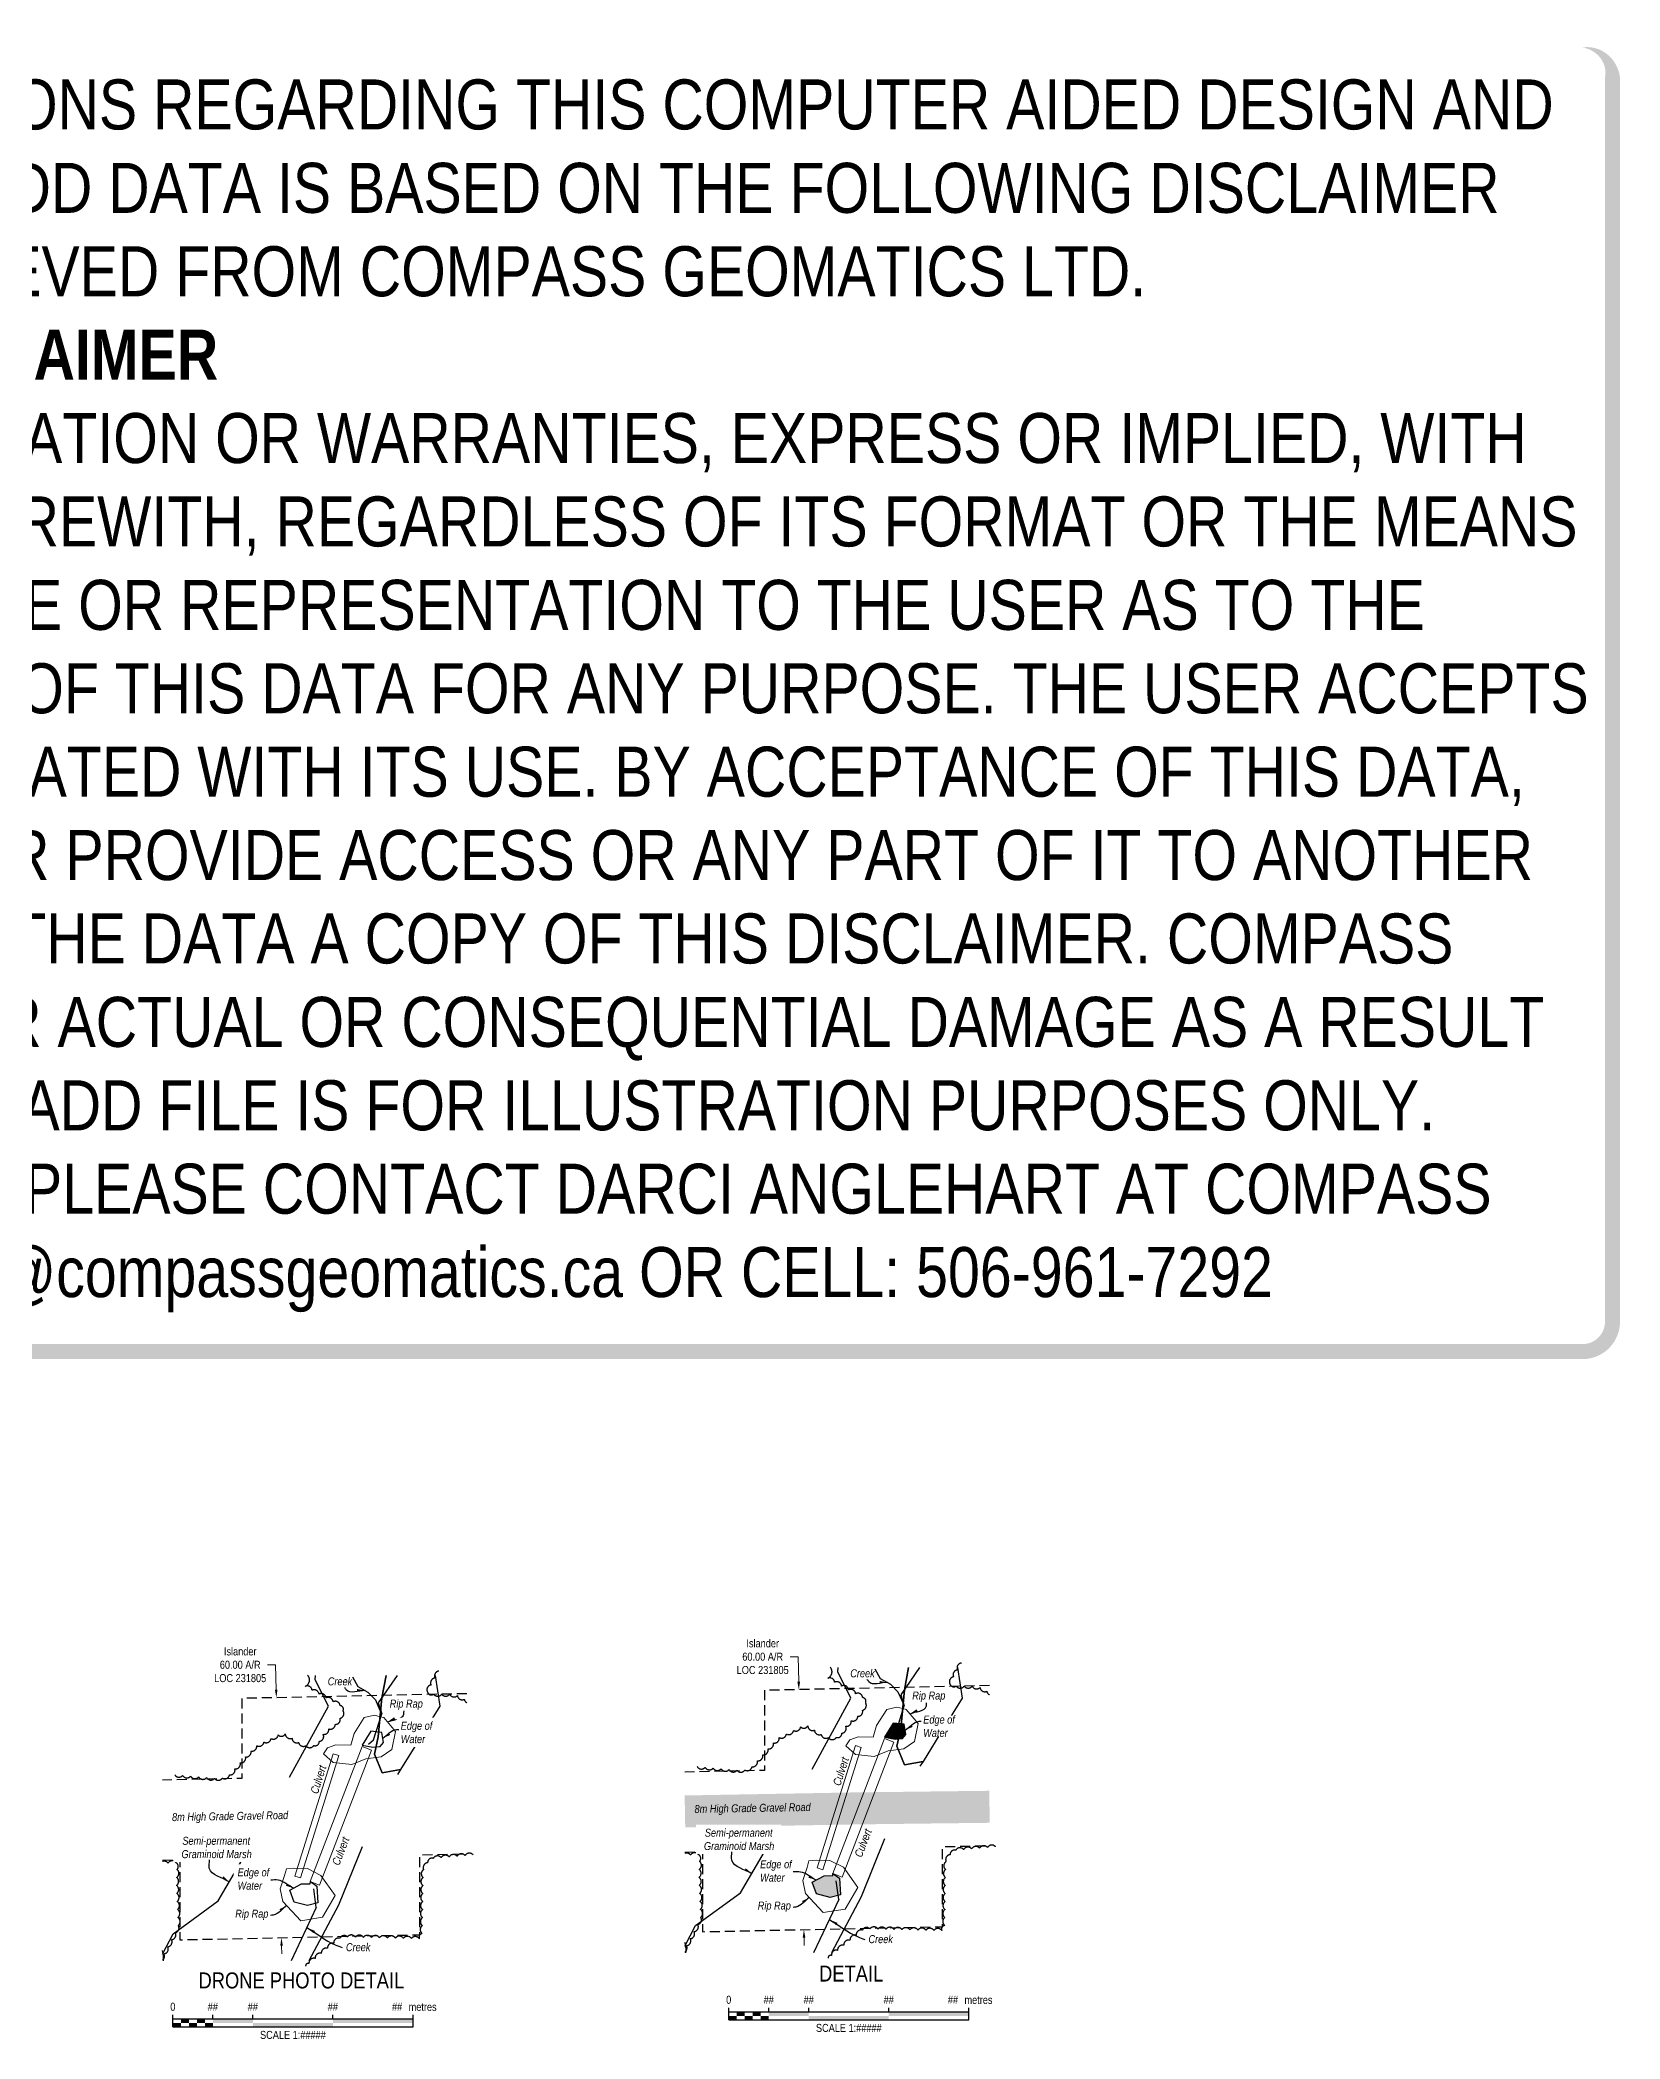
# Model space of a CAD drawing. Extents: x 564727 to 568675, y 6216178 to 6219010.
# Drawn here: x 566701 to 568675, y 6216512 to 6219010 of the extents above; entities that cross this region are included whole.
import ezdxf
from ezdxf.enums import TextEntityAlignment as Align

# ---------------------------------------------------------------- set-up
doc = ezdxf.new("R2010")
doc.units = 0
doc.header["$LTSCALE"] = 5
doc.header["$PDSIZE"] = 0.5
doc.linetypes.add('0', pattern=[1, 1, 0])
doc.linetypes.add('foc-ACCESSROAD', pattern=[3.75, 2.5, -1.25])
doc.layers.get('Defpoints').update_dxf_attribs({"color": 9})
for name, color, linetype, lineweight in [('AS-GENERAL', 48, 'Continuous', 18), ('C-AR-T', 13, 'Continuous', 9), ('T-TEXT', 48, 'Continuous', 18)]:
    doc.layers.add(name, color=color, linetype=linetype, lineweight=lineweight)
for name, color, linetype in [('AS-ROADS', 254, 'Continuous'), ('C-AR', 13, 'foc-ACCESSROAD'), ('DETAIL-T', 7, 'Continuous'), ('T-BUSH', 110, '0'), ('T-CREEK', 160, 'Continuous'), ('T-WATER', 160, 'Continuous'), ('T-WATER-H', 133, 'Continuous'), ('T-WATER-T', 170, 'Continuous'), ('WETLAND', 143, 'Continuous'), ('WETLAND-T', 146, 'Continuous')]:
    doc.layers.add(name, color=color, linetype=linetype)
doc.layers.add('DISCLAIMER', color=7, linetype='Continuous', plot=False)
doc.styles.add('80', font='ARIALN.TTF', dxfattribs={"height": 10})
doc.styles.add('80CG', font='ARIALN.TTF', dxfattribs={"height": 10})
doc.styles.add('80L', font='ARIALN.TTF', dxfattribs={"height": 10})
doc.styles.add('foc-LtypeFont', font='ARIALN.TTF', dxfattribs={"height": 7.35})
doc.linetypes.add('foc-TOPO-flowdirection-NOLINE', pattern='A,0,[">",foc-LtypeFont,S=0.3,R=0,X=0,Y=-0.945],-20,[">",foc-LtypeFont,S=0.3,R=0,X=0,Y=-0.945],0', length=20)
doc.dimstyles.new('Compass 5 000', dxfattribs={"dimscale": 5, "dimtxt": 9, "dimasz": 2, "dimexe": 0.2, "dimexo": 0.0625, "dimgap": 0.5, "dimtad": 0, "dimtih": 1, "dimtoh": 1, "dimzin": 0, "dimdsep": 46, "dimtxsty": '80CG', "dimcen": 0.1, "dimse1": 1, "dimse2": 1, "dimclrd": 256, "dimclrt": 256, "dimaunit": 1, "dimadec": 4, "dimazin": 0, "dimtfac": 0.06, "dimtofl": 0, "dimtmove": 0, "dimatfit": 1, "dimfxl": 0.2, "dimtolj": 1, "dimtzin": 0, "dimlwd": -1, "dimarcsym": 0})

# ---------------------------------------------------------------- blocks, each defined once
blk = doc.blocks.new('*D455')
at = {"layer": 'C-AR-T', "color": 255, "transparency": 16777216}
for p, q in [((566995.7, 6216979.8), (566985.7, 6216979.8)), ((566996.4, 6216948.7), (566995.7, 6216979.8)), ((567003.1, 6216628.9), (567003.3, 6216618.9))]:
    blk.add_line(p, q, dxfattribs=at)
for points in [[(566998, 6216948.8), (566994.7, 6216948.7), (566996.6, 6216938.7)], [(567004.7, 6216629), (567001.4, 6216628.9), (567002.9, 6216638.9)]]:
    blk.add_solid(points, dxfattribs=at)
at = {"layer": 'Defpoints', "color": 0, "transparency": 16777216}
for p in [(566994.4, 6216938.7), (566996.6, 6216938.7), (567000.7, 6216638.9)]:
    blk.add_point(p, dxfattribs=at)
at = {"layer": 'C-AR-T', "color": 255, "transparency": 16777216, "insert": (566951.4, 6216979.8), "char_height": 10, "attachment_point": 5, "style": '80CG'}
blk.add_mtext('\\A1;Islander\\P60.00 A/R\\PLOC 231805', dxfattribs=at)
blk = doc.blocks.new('*U315')
at = {"color": 0}
for p, q in [((-150, 0), (-150, 15)), ((-150, 10), (150.2, 10)), ((-150, 0), (150.2, 0)), ((-100, 10), (-100, 15)), ((-50, 10), (-50, 15)), ((50, 10), (50, 15)), ((150.2, 0), (150.2, 15))]:
    blk.add_line(p, q, dxfattribs=at)
for points in [[(-150, 5), (-140, 5), (-150, 0), (-140, 0)], [(-140, 10), (-130, 10), (-140, 5), (-130, 5)], [(-130, 5), (-120, 5), (-130, 0), (-120, 0)], [(-120, 10), (-110, 10), (-120, 5), (-110, 5)], [(-110, 5), (-100, 5), (-110, 0), (-100, 0)], [(-100, 10), (-50, 10), (-100, 5), (-50, 5)], [(-50, 5), (50, 5), (-50, 0), (50, 0)], [(50, 10), (150.2, 10), (50, 5), (150.2, 5)]]:
    blk.add_solid(points, dxfattribs=at)
at = {"color": 0, "style": '80'}
blk.add_text('metres', height=10, dxfattribs=at).set_placement((162.2, 20), align=Align.CENTER)
at = {"color": 0, "char_height": 10, "style": '80'}
for s, insert, attachment_point in [('0', (-150, 30.2), 2), ('##', (-100, 30.2), 2), ('##', (-50, 30.2), 2), ('##', (50, 30.2), 2), ('##', (136.7, 30.2), 3), ('SCALE 1:#####', (0.1, -5), 2)]:
    blk.add_mtext(s, dxfattribs=dict(at, insert=insert, attachment_point=attachment_point))
blk = doc.blocks.new('*D456')
at = {"layer": 'C-AR-T', "transparency": 16777216}
for p, q in [((567648.5, 6216989.9), (567638.5, 6216989.9)), ((567649.2, 6216958.8), (567648.5, 6216989.9)), ((567655.9, 6216639), (567656.1, 6216629))]:
    blk.add_line(p, q, dxfattribs=at)
for points in [[(567650.9, 6216958.8), (567647.5, 6216958.8), (567649.4, 6216948.8)], [(567657.5, 6216639.1), (567654.2, 6216639), (567655.7, 6216649)]]:
    blk.add_solid(points, dxfattribs=at)
at = {"layer": 'Defpoints', "color": 0, "transparency": 16777216}
for p in [(567647.2, 6216948.8), (567649.4, 6216948.8), (567653.5, 6216649)]:
    blk.add_point(p, dxfattribs=at)
at = {"layer": 'C-AR-T', "transparency": 16777216, "insert": (567604.2, 6216989.9), "char_height": 10, "attachment_point": 5, "style": '80CG'}
blk.add_mtext('\\A1;Islander\\P60.00 A/R\\PLOC 231805', dxfattribs=at)
blk = doc.blocks.new('Disclaimer_Legal')
at = {"layer": 'DISCLAIMER', "color": 254, "flags": 128}
blk.add_lwpolyline([(-3612.9, -1104.6, 37.5, 37.5, 0), (4096.1, -1104.6, 37.5, 37.5, 0.414214), (4171.1, -1029.6, 37.5, 37.5, 0), (4171.1, 2078.7, 37.5, 0, 0.414214), (4096.1, 2153.7, 0, 0, 0), (-3612.9, 2153.7, 0, 0, 0.414214), (-3687.9, 2078.7, 0, 0, 0), (-3687.9, -1029.6, 0, 37.5, 0.414214)], format="xyseb", close=True, dxfattribs=at)
at = {"layer": 'DISCLAIMER', "color": 254, "insert": (241.6, 533.9), "char_height": 125, "width": 7717.568, "attachment_point": 5, "style": '80'}
blk.add_mtext('NOTICE TO THE CORPORATION, PERSON &/OR PERSONS REGARDING THIS COMPUTER AIDED DESIGN AND DRAFTING (CADD) FILES. ACCEPTANCE OF THE CADD DATA IS BASED ON THE FOLLOWING DISCLAIMER WHICH COVERS ALL CADD DATA RECIEVED FROM COMPASS GEOMATICS LTD.\\P{\\fArial Narrow|b1|i0|c0|p34;DISCLAIMER}\\PCOMPASS GEOMATICS LTD. MAKES NO REPRESENTATION OR WARRANTIES, EXPRESS OR IMPLIED, WITH RESPECT TO THE REUSE OF THE DATA PROVIDED HEREWITH, REGARDLESS OF ITS FORMAT OR THE MEANS OF ITS TRANSMISSION. THERE IS NO GUARANTEE OR REPRESENTATION TO THE USER AS TO THE ACCURACY, CURRENCY, SUITABILITY OR RELIABILITY OF THIS DATA FOR ANY PURPOSE. THE USER ACCEPTS THE DATA "AS IS", AND ASSUMES ALL RISKS ASSOCIATED WITH ITS USE. BY ACCEPTANCE OF THIS DATA, THE USER AGREES NOT TO TRANSMIT THIS DATA OR PROVIDE ACCESS OR ANY PART OF IT TO ANOTHER PARTY UNLESS THE USER SHALL INCLUDE WITH THE DATA A COPY OF THIS DISCLAIMER. COMPASS GEOMATICS LTD. ASSUMES NO RESPONSIBILITY FOR ACTUAL OR CONSEQUENTIAL DAMAGE AS A RESULT OF ANY USER\'S RELIANCE ON THIS DATA. THIS CADD FILE IS FOR ILLUSTRATION PURPOSES ONLY.\\PIF YOU REQUIRE MORE ACCURATE INFORMATION, PLEASE CONTACT DARCI ANGLEHART AT COMPASS GEOMATICS LTD. VIA EMAIL: darci.anglehart@compassgeomatics.ca OR CELL: 506-961-7292', dxfattribs=at)

msp = doc.modelspace()

# ---------------------------------------------------------------- hatches: boundary and pattern name
at = {"layer": 'T-WATER-H'}
h = msp.add_hatch(color=256, dxfattribs=at)
h.dxf.hatch_style = 1
h.paths.add_polyline_path([(567769.813, 6216887.017), (567779.008, 6216887.632), (567783.153, 6216892.842), (567781.053, 6216905.497), (567767.378, 6216906.892), (567756.533, 6216889.472)])
h = msp.add_hatch(color=256, dxfattribs=at)
h.dxf.hatch_style = 1
h.paths.add_polyline_path([(567700.133, 6216713.277), (567701.318, 6216692.362), (567688.313, 6216689.297), (567671.548, 6216693.502), (567666.063, 6216708.292), (567680.818, 6216716.182), (567691.783, 6216716.422), (567691.923, 6216719.172)])

# ---------------------------------------------------------------- linework, layer by layer
at = {"layer": 'AS-GENERAL', "flags": 128}
for points in [[(567127.723, 6216864.683), (567141.013, 6216874.018), (567145.443, 6216896.448), (567130.778, 6216913.873), (567126.338, 6216914.933), (567119.168, 6216916.983), (567106.318, 6216914.023), (567093.638, 6216893.913), (567089.603, 6216879.423), (567070.778, 6216879.868), (567060.448, 6216875.963), (567055.383, 6216868.528), (567067.408, 6216857.748), (567090.858, 6216855.193), (567108.358, 6216862.443), (567127.723, 6216864.683)], [(567780.533, 6216874.772), (567793.823, 6216884.107), (567798.253, 6216906.537), (567783.588, 6216923.962), (567779.148, 6216925.022), (567771.978, 6216927.072), (567759.128, 6216924.112), (567746.448, 6216904.002), (567742.413, 6216889.512), (567723.588, 6216889.957), (567713.258, 6216886.052), (567708.193, 6216878.617), (567720.218, 6216867.837), (567743.668, 6216865.282), (567761.168, 6216872.532), (567780.533, 6216874.772)], [(567691.824, 6216718.993), (567756.479, 6216887.678)], [(567756.479, 6216887.678), (567768.146, 6216883.206)], [(567019.471, 6216715.918), (567067.346, 6216868.728)], [(567026.625, 6216713.677), (567074.5, 6216866.487)], [(567039.015, 6216708.904), (567103.67, 6216877.589)], [(567050.681, 6216704.432), (567115.336, 6216873.117)], [(567067.346, 6216868.728), (567074.5, 6216866.487)], [(567103.67, 6216877.589), (567115.336, 6216873.117)], [(567672.281, 6216726.007), (567720.156, 6216878.817)], [(567679.434, 6216723.766), (567727.309, 6216876.576)], [(567703.491, 6216714.521), (567768.146, 6216883.206)], [(567720.156, 6216878.817), (567727.309, 6216876.576)], [(567019.471, 6216715.918), (567026.625, 6216713.677)], [(567672.281, 6216726.007), (567679.434, 6216723.766)], [(567691.824, 6216718.993), (567703.491, 6216714.521)], [(567039.015, 6216708.904), (567050.681, 6216704.432)]]:
    msp.add_lwpolyline(points, dxfattribs=at)
for points in [[(567004.823, 6216684.188), (567027.013, 6216660.083), (567054.268, 6216664.443), (567070.248, 6216691.518), (567052.318, 6216716.788), (567035.363, 6216725.363), (567018.178, 6216725.823), (567009.093, 6216724.823), (567006.888, 6216716.623), (567001.368, 6216700.063)], [(567657.633, 6216694.277), (567679.823, 6216670.172), (567707.078, 6216674.532), (567723.058, 6216701.607), (567705.128, 6216726.877), (567688.173, 6216735.452), (567670.988, 6216735.912), (567661.903, 6216734.912), (567659.698, 6216726.712), (567654.178, 6216710.152)]]:
    msp.add_lwpolyline(points, close=True, dxfattribs=at)
at = {"layer": 'AS-ROADS', "const_width": 39.982, "flags": 128}
msp.add_lwpolyline([(567507.074, 6216796.56), (567717.498, 6216800.367), (567887.572, 6216802.423)], dxfattribs=at)
at = {"layer": 'C-AR', "color": 255, "flags": 128}
for points in [[(567234.762, 6216943.705), (566953.561, 6216937.825), (566953.561, 6216837.849), (566854.265, 6216835.773)], [(566854.265, 6216735.797), (566876.148, 6216736.254), (566876.148, 6216636.278), (567176.011, 6216642.547), (567176.011, 6216742.524), (567234.762, 6216743.752)]]:
    msp.add_lwpolyline(points, dxfattribs=at)
at = {"layer": 'C-AR', "flags": 128}
for points in [[(567887.572, 6216953.793), (567606.371, 6216947.914), (567606.371, 6216847.938), (567507.074, 6216845.862)], [(567507.074, 6216745.886), (567528.958, 6216746.343), (567528.958, 6216646.367), (567828.821, 6216652.636), (567828.821, 6216752.613), (567887.572, 6216753.841)]]:
    msp.add_lwpolyline(points, dxfattribs=at)
at = {"layer": 'T-BUSH', "flags": 128}
for points in [[(566869.554, 6216842.505, 0.52056705), (566879.508, 6216841.588, 0.52056705), (566889.461, 6216840.672, 0.52056705), (566899.415, 6216839.756, 0.52056705), (566909.368, 6216838.84, 0.52056705), (566919.321, 6216837.924, 0.52056705), (566929.104, 6216838.279, 0.52056705), (566938.1, 6216842.32, 0.52056705), (566944.771, 6216849.763, 0.52056705), (566951.443, 6216857.206, 0.52056705), (566958.115, 6216864.649, 0.52056705), (566964.786, 6216872.092, 0.52056705), (566972.075, 6216878.726, 0.52056705), (566981.016, 6216883.194, 0.52056705), (566989.958, 6216887.662, 0.52056705), (566998.899, 6216892.13, 0.52056705), (567007.673, 6216893.459, 0.52056705), (567016.091, 6216888.069, 0.52056705), (567024.508, 6216882.679, 0.52056705), (567033.328, 6216878.722, 0.52056705), (567043.321, 6216878.948, 0.52056705), (567050.272, 6216884.184, 0.52056705), (567055.081, 6216892.946, 0.52056705), (567061.966, 6216899.817, 0.52056705), (567070.245, 6216905.418, 0.52056705), (567076.135, 6216912.964, 0.52056705), (567079.943, 6216922.206, 0.52056705), (567076.302, 6216928.812, 0.52056705), (567067.53, 6216933.604, 0.52056705), (567058.757, 6216938.395, 0.52056705), (567049.985, 6216943.187, 0.52056705), (567041.213, 6216947.979, 0.52056705), (567032.676, 6216952.878, 0.52056705), (567035.645, 6216966.866, 0.52056705)], [(567199.731, 6216971.969, 0.52056705), (567194.769, 6216963.292, 0.52056705), (567189.808, 6216954.614, 0.52056705), (567185.302, 6216945.868, 0.52056705), (567193.125, 6216943.161, 0.52056705), (567203.121, 6216943.161, 0.52056705), (567213.116, 6216943.161, 0.52056705), (567222.857, 6216941.339, 0.52056705), (567231.347, 6216936.687, 0.24977278), (567234.762, 6216932.263, 0.24977278)], [(567522.364, 6216852.594, 0.52056705), (567532.317, 6216851.677, 0.52056705), (567542.271, 6216850.761, 0.52056705), (567552.224, 6216849.845, 0.52056705), (567562.178, 6216848.929, 0.52056705), (567572.131, 6216848.013, 0.52056705), (567581.914, 6216848.368, 0.52056705), (567590.909, 6216852.409, 0.52056705), (567597.581, 6216859.852, 0.52056705), (567604.253, 6216867.295, 0.52056705), (567610.924, 6216874.738, 0.52056705), (567617.596, 6216882.181, 0.52056705), (567624.885, 6216888.815, 0.52056705), (567633.826, 6216893.283, 0.52056705), (567642.767, 6216897.751, 0.52056705), (567651.708, 6216902.219, 0.52056705), (567660.483, 6216903.548, 0.52056705), (567668.9, 6216898.158, 0.52056705), (567677.318, 6216892.768, 0.52056705), (567686.137, 6216888.81, 0.52056705), (567696.13, 6216889.037, 0.52056705), (567703.081, 6216894.272, 0.52056705), (567707.891, 6216903.035, 0.52056705), (567714.776, 6216909.906, 0.52056705), (567723.055, 6216915.507, 0.52056705), (567728.944, 6216923.053, 0.52056705), (567732.753, 6216932.295, 0.52056705), (567729.111, 6216938.901, 0.52056705), (567720.339, 6216943.693, 0.52056705), (567711.567, 6216948.484, 0.52056705), (567702.795, 6216953.276, 0.52056705), (567694.023, 6216958.068, 0.52056705), (567685.486, 6216962.967, 0.52056705), (567688.455, 6216976.955, 0.52056705)], [(567852.54, 6216982.058, 0.52056705), (567847.579, 6216973.381, 0.52056705), (567842.618, 6216964.703, 0.52056705), (567838.111, 6216955.957, 0.52056705), (567845.935, 6216953.249, 0.52056705), (567855.931, 6216953.249, 0.52056705), (567865.926, 6216953.249, 0.52056705), (567875.667, 6216951.427, 0.52056705), (567884.156, 6216946.776, 0.24977278), (567887.572, 6216942.352, 0.24977278)], [(567242.322, 6216742.359, 0.52056705), (567232.364, 6216741.494, 0.52056705), (567222.406, 6216740.628, 0.52056705), (567212.448, 6216739.763, 0.52056705), (567202.49, 6216738.898, 0.52056705), (567192.532, 6216738.032, 0.52056705), (567185.538, 6216732.533, 0.52056705), (567180.576, 6216723.856, 0.52056705), (567179.88, 6216714.012, 0.52056705), (567179.735, 6216704.017, 0.52056705), (567179.59, 6216694.023, 0.52056705), (567179.445, 6216684.029, 0.52056705), (567179.3, 6216674.034, 0.52056705), (567179.155, 6216664.04, 0.52056705), (567179.011, 6216654.045, 0.52056705), (567178.866, 6216644.051, 0.52056705), (567175.28, 6216637.633, 0.52056705), (567165.288, 6216637.877, 0.52056705), (567155.295, 6216638.12, 0.52056705), (567145.303, 6216638.364, 0.52056705), (567135.31, 6216638.607, 0.52056705), (567125.318, 6216638.851, 0.52056705), (567115.325, 6216639.095, 0.52056705), (567105.333, 6216639.338, 0.52056705), (567095.34, 6216639.582, 0.52056705), (567085.348, 6216639.825, 0.52056705), (567075.969, 6216638.276, 0.52056705), (567068.222, 6216631.959, 0.52056705), (567060.475, 6216625.643, 0.52056705), (567052.728, 6216619.327, 0.52056705), (567044.981, 6216613.011, 0.52056705), (567037.234, 6216606.695, 0.52056705), (567033.177, 6216603.387, 0.52056705)], [(567507.074, 6216621.076, 0.37252429), (567509.008, 6216628.821, 0.52056705), (567513.725, 6216637.634, 0.52056705), (567518.441, 6216646.447, 0.52056705), (567523.158, 6216655.259, 0.52056705), (567526.796, 6216664.317, 0.52056705), (567526.352, 6216674.303, 0.52056705), (567525.908, 6216684.288, 0.52056705), (567525.464, 6216694.274, 0.52056705), (567525.02, 6216704.26, 0.52056705), (567524.576, 6216714.245, 0.52056705), (567524.852, 6216724.232, 0.52056705), (567525.252, 6216734.22, 0.52056705), (567524.059, 6216742.613, 0.52056705), (567514.072, 6216742.203, 0.33101591), (567507.074, 6216744.212)], [(567895.131, 6216752.448, 0.52056705), (567885.173, 6216751.583, 0.52056705), (567875.215, 6216750.717, 0.52056705), (567865.257, 6216749.852, 0.52056705), (567855.299, 6216748.986, 0.52056705), (567845.341, 6216748.121, 0.52056705), (567838.347, 6216742.622, 0.52056705), (567833.386, 6216733.944, 0.52056705), (567832.69, 6216724.101, 0.52056705), (567832.545, 6216714.106, 0.52056705), (567832.4, 6216704.112, 0.52056705), (567832.255, 6216694.118, 0.52056705), (567832.11, 6216684.123, 0.52056705), (567831.965, 6216674.129, 0.52056705), (567831.82, 6216664.134, 0.52056705), (567831.675, 6216654.14, 0.52056705), (567828.09, 6216647.722, 0.52056705), (567818.097, 6216647.966, 0.52056705), (567808.105, 6216648.209, 0.52056705), (567798.112, 6216648.453, 0.52056705), (567788.12, 6216648.696, 0.52056705), (567778.127, 6216648.94, 0.52056705), (567768.135, 6216649.184, 0.52056705), (567758.142, 6216649.427, 0.52056705), (567748.15, 6216649.671, 0.52056705), (567738.157, 6216649.914, 0.52056705), (567728.779, 6216648.365, 0.52056705), (567721.032, 6216642.048, 0.52056705), (567713.285, 6216635.732, 0.52056705), (567705.538, 6216629.416, 0.52056705), (567697.791, 6216623.1, 0.52056705), (567690.044, 6216616.784, 0.52056705), (567685.987, 6216613.475, 0.52056705)], [(566854.265, 6216610.987, 0.37252429), (566856.198, 6216618.732, 0.52056705), (566860.915, 6216627.545, 0.52056705), (566865.631, 6216636.358, 0.52056705), (566870.348, 6216645.17, 0.52056705), (566873.987, 6216654.228, 0.52056705), (566873.543, 6216664.214, 0.52056705), (566873.099, 6216674.199, 0.52056705), (566872.655, 6216684.185, 0.52056705), (566872.21, 6216694.171, 0.52056705), (566871.766, 6216704.156, 0.52056705), (566872.043, 6216714.143, 0.52056705), (566872.443, 6216724.131, 0.52056705), (566871.25, 6216732.524, 0.52056705), (566861.262, 6216732.114, 0.33101591), (566854.265, 6216734.123)], [(566855.474, 6216609.973, 0.10797718), (566854.265, 6216622.94, 0.10797718)], [(567508.284, 6216620.062, 0.10797718), (567507.074, 6216633.029, 0.10797718)]]:
    msp.add_lwpolyline(points, format="xyb", dxfattribs=at)
at = {"layer": 'T-CREEK', "flags": 128}
for points in [[(567111.533, 6216880.503), (567118.013, 6216885.993), (567128.268, 6216918.378)], [(567764.343, 6216890.592), (567770.823, 6216896.082), (567781.078, 6216928.467)], [(567046.408, 6216676.638), (567043.283, 6216699.853)], [(567699.218, 6216686.727), (567696.093, 6216709.942)]]:
    msp.add_lwpolyline(points, dxfattribs=at)
at = {"layer": 'T-WATER', "flags": 128}
for points in [[(567091.707, 6216964.804), (567098.196, 6216952.627), (567111.013, 6216945.496), (567120.323, 6216935.948), (567125.643, 6216924.103), (567128.268, 6216918.378)], [(567744.516, 6216974.893), (567751.005, 6216962.716), (567763.822, 6216955.585), (567773.132, 6216946.037), (567778.453, 6216934.192), (567781.078, 6216928.467)], [(567046.408, 6216676.638), (567015.029, 6216609.973)], [(567699.218, 6216686.727), (567667.838, 6216620.062)]]:
    msp.add_lwpolyline(points, dxfattribs=at)
at = {"layer": 'T-WATER', "linetype": 'foc-TOPO-flowdirection-NOLINE', "flags": 128}
for points in [[(567147.404, 6216966.243), (567123.951, 6216932.234), (567128.268, 6216918.378)], [(567800.214, 6216976.332), (567776.761, 6216942.323), (567781.078, 6216928.467)], [(567046.408, 6216676.638), (567015.029, 6216609.973)], [(567699.218, 6216686.727), (567667.838, 6216620.062)]]:
    msp.add_lwpolyline(points, dxfattribs=at)
at = {"layer": 'T-WATER', "flags": 128}
for points in [[(567117.003, 6216876.928), (567126.198, 6216877.543), (567130.343, 6216882.753), (567128.243, 6216895.408), (567114.568, 6216896.803), (567103.723, 6216879.383)], [(567769.813, 6216887.017), (567779.008, 6216887.632), (567783.153, 6216892.842), (567781.053, 6216905.497), (567767.378, 6216906.892), (567756.533, 6216889.472)], [(567700.133, 6216713.277), (567701.318, 6216692.362), (567688.313, 6216689.297), (567671.548, 6216693.502), (567666.063, 6216708.292), (567680.818, 6216716.182), (567691.783, 6216716.422), (567691.923, 6216719.172)], [(567047.323, 6216703.188), (567048.508, 6216682.273), (567035.503, 6216679.208), (567018.738, 6216683.413), (567013.253, 6216698.203), (567028.008, 6216706.093), (567038.973, 6216706.333), (567039.113, 6216709.083)]]:
    msp.add_lwpolyline(points, close=True, dxfattribs=at)
at = {"layer": 'WETLAND'}
for points in [[(567013.183, 6216839.254), (567061.631, 6216927.966), (567045.267, 6216960.868), (567045.64, 6216966.243)], [(567133.681, 6216966.243), (567128.445, 6216938.338), (567123.848, 6216889.62), (567119.088, 6216868.028), (567128.726, 6216844.806), (567151.706, 6216849.112), (567147.85, 6216842.879)], [(567169.54, 6216877.933), (567151.707, 6216849.112), (567128.726, 6216844.806), (567119.088, 6216868.028), (567123.848, 6216889.62), (567128.445, 6216938.338), (567133.681, 6216966.243)], [(567194.929, 6216966.243), (567200.615, 6216928.157), (567189.044, 6216909.455)], [(567665.993, 6216849.343), (567714.44, 6216938.055), (567698.077, 6216970.957), (567698.45, 6216976.332)], [(567786.491, 6216976.332), (567781.255, 6216948.427), (567776.658, 6216899.708), (567771.897, 6216878.117), (567781.536, 6216854.895), (567804.516, 6216859.201), (567800.659, 6216852.968)], [(567847.738, 6216976.332), (567853.425, 6216938.246), (567830.179, 6216900.677), (567804.516, 6216859.201), (567781.536, 6216854.895), (567771.897, 6216878.117), (567776.658, 6216899.708), (567781.255, 6216948.427), (567786.491, 6216976.332)], [(567756.442, 6216762.546), (567727.041, 6216689.761), (567690.123, 6216620.062)], [(567103.632, 6216752.457), (567074.232, 6216679.672), (567037.313, 6216609.973)], [(567507.074, 6216628.307), (567520.438, 6216654.012), (567576.567, 6216694.854), (567606.59, 6216746.114)], [(566854.265, 6216618.218), (566867.629, 6216643.923), (566923.758, 6216684.765), (566953.78, 6216736.025)]]:
    msp.add_lwpolyline(points, dxfattribs=at)

# ---------------------------------------------------------------- block references
at = {"xscale": 0.5, "yscale": 0.5, "zscale": 0.5}
msp.add_blockref('Disclaimer_Legal', (566580.426, 6217923.334), dxfattribs=at)
at = {"layer": 'DETAIL-T', "xscale": 0.9995485000000001, "yscale": 0.9995485000000001, "zscale": 0.9995485000000001}
for p in [(567711.693, 6216536.189), (567017.176, 6216527.458)]:
    msp.add_blockref('*U315', p, dxfattribs=at)

# ---------------------------------------------------------------- texts
at = {"layer": 'DETAIL-T', "color": 3, "attachment_point": 5, "style": '80CG'}
for s, insert, char_height, width in [('DRONE PHOTO DETAIL', (567027.831, 6216585.379), 19.99097, 256.35978), ('DETAIL', (567714.735, 6216594.111), 19.991, 79.50924)]:
    msp.add_mtext(s, dxfattribs=dict(at, insert=insert, char_height=char_height, width=width))
at = {"layer": 'T-TEXT', "char_height": 9.99544, "attachment_point": 1, "style": '80L'}
for insert in [(567791.026, 6216946.391), (567138.216, 6216936.302), (566945.222, 6216673.94), (567598.032, 6216684.029)]:
    msp.add_mtext_dynamic_manual_height_columns('{\\fArial Narrow|b0|i1|c0|p34;Rip Rap}', width=41.21353, gutter_width=50, heights=[0], dxfattribs=dict(at, insert=insert))
for insert, rotation in [((567691.641, 6216830.842), 72.579889), ((567038.832, 6216820.754), 72.579889), ((567065.687, 6216731.947), 69.028752), ((567718.497, 6216742.036), 69.028752)]:
    msp.add_mtext_dynamic_manual_height_columns('{\\fArial Narrow|b0|i1|c0|p34;Culvert}', width=36.80899, gutter_width=50, heights=[0], dxfattribs=dict(at, insert=insert, rotation=rotation))
at = {"layer": 'T-WATER-T', "color": 255, "insert": (567060.814, 6216964.096), "char_height": 9.99544, "attachment_point": 1, "style": '80L'}
msp.add_mtext_dynamic_manual_height_columns('{\\fArial Narrow|b0|i1|c0|p34;Creek}', width=31.25962, gutter_width=50, heights=[0], dxfattribs=at)
at = {"layer": 'T-WATER-T', "char_height": 9.99544, "attachment_point": 1, "style": '80L'}
for insert in [(567713.624, 6216974.185), (567736.353, 6216642.114), (567083.543, 6216632.025)]:
    msp.add_mtext_dynamic_manual_height_columns('{\\fArial Narrow|b0|i1|c0|p34;Creek}', width=31.25962, gutter_width=50, heights=[0], dxfattribs=dict(at, insert=insert))

# ---------------------------------------------------------------- leaders
at = {"layer": 'T-TEXT', "path_type": 1}
for points in [[(567135.397, 6216908.385), (567155.878, 6216918.314), (567156.088, 6216922.301)], [(567788.206, 6216918.474), (567808.688, 6216928.403), (567808.898, 6216932.39)], [(567662.425, 6216689.071), (567645.57, 6216677.167), (567642.199, 6216676.745)], [(567009.615, 6216678.982), (566992.761, 6216667.078), (566989.39, 6216666.656)]]:
    msp.add_leader(points, dimstyle='Compass 5 000', override={"dimgap": 0.5, "dimtad": 0}, dxfattribs=at)
at = {"layer": 'T-WATER-T', "color": 255, "path_type": 1}
msp.add_leader([(567107.353, 6216947.532), (567083.914, 6216948.512), (567082.078, 6216951.449)], dimstyle='Compass 5 000', override={"dimgap": 0.5, "dimtad": 0, "dimclrd": 255}, dxfattribs=at)
at = {"layer": 'T-WATER-T', "path_type": 1}
for points in [[(567760.162, 6216957.621), (567736.724, 6216958.601), (567734.887, 6216961.538)], [(567035.471, 6216651.094), (567069.998, 6216630.099), (567078.897, 6216626.678)], [(567688.281, 6216661.183), (567722.808, 6216640.188), (567731.707, 6216636.767)]]:
    msp.add_leader(points, dimstyle='Compass 5 000', override={"dimgap": 0.5, "dimtad": 0}, dxfattribs=at)

# ---------------------------------------------------------------- next in the draw order: texts
at = {"layer": 'T-WATER-T', "insert": (567151.965, 6216908.629), "char_height": 9.99544, "attachment_point": 1, "style": '80L', "bg_fill": 2}
msp.add_mtext_dynamic_manual_height_columns('{\\fArial Narrow|b0|i1|c0|p34;Edge of Water}', width=41.06353, gutter_width=50, heights=[0], dxfattribs=at)
at = {"layer": 'T-WATER-T', "insert": (567804.774, 6216916.339), "char_height": 9.99544, "attachment_point": 1, "style": '80L', "bg_fill": 3, "box_fill_scale": 1, "bg_fill_color": 256, "bg_fill_transparency": 0}
msp.add_mtext_dynamic_manual_height_columns('{\\fArial Narrow|b0|i1|c0|p34;Edge of Water}', width=41.06353, gutter_width=50, heights=[0], dxfattribs=at)
at = {"layer": 'WETLAND-T', "char_height": 10, "width": 96.45966, "attachment_point": 1, "style": '80L', "bg_fill": 2}
for insert in [(566873.031, 6216764.974), (567525.84, 6216775.063)]:
    msp.add_mtext('\\pi6.0743;{\\fArial Narrow|b0|i1|c0|p34;Semi-permanent \\P\\pi4.99995;Graminoid Marsh}', dxfattribs=dict(at, insert=insert))

# ---------------------------------------------------------------- next in the draw order: texts
at = {"layer": 'T-TEXT', "insert": (566866.149, 6216794.529), "char_height": 9.99544, "attachment_point": 1, "rotation": 1.036272, "style": '80L'}
msp.add_mtext_dynamic_manual_height_columns('\\pt169.92248;{\\fArial Narrow|b0|i1|c0|p34;8m High Grade Gravel Road}', width=145.7702, gutter_width=50, heights=[0], dxfattribs=at)
at = {"layer": 'T-TEXT', "insert": (567518.959, 6216804.618), "char_height": 9.99544, "attachment_point": 1, "rotation": 1.036272, "style": '80L', "bg_fill": 1, "box_fill_scale": 1, "bg_fill_color": 254, "bg_fill_transparency": 0}
msp.add_mtext_dynamic_manual_height_columns('\\pt169.92248;{\\fArial Narrow|b0|i1|c0|p34;8m High Grade Gravel Road}', width=145.7702, gutter_width=50, heights=[0], dxfattribs=at)

# ---------------------------------------------------------------- next in the draw order: dimensions: what is measured, and where the dimension line sits
at = {"layer": 'C-AR-T'}
dim = msp.add_linear_dim(base=(566996.586, 6216938.725), p1=(567000.664, 6216638.881), p2=(566994.396, 6216938.679), angle=91.197737, text='Islander\\P60.00 A/R\\PLOC 231805', dimstyle='Compass 5 000', override={"dimclrd": 255, "dimclrt": 255}, dxfattribs=at)
dim.commit()
dim.dimension.update_dxf_attribs({"geometry": '*D455', "text_midpoint": (566951.392, 6216979.809), "dimtype": 161})
dim = msp.add_linear_dim(base=(567649.395, 6216948.814), p1=(567653.474, 6216648.97), p2=(567647.206, 6216948.768), angle=91.197737, text='Islander\\P60.00 A/R\\PLOC 231805', dimstyle='Compass 5 000', dxfattribs=at)
dim.commit()
dim.dimension.update_dxf_attribs({"geometry": '*D456', "text_midpoint": (567604.201, 6216989.898), "dimtype": 161})

# ---------------------------------------------------------------- next in the draw order: leaders
at = {"layer": 'T-WATER-T', "path_type": 1}
for points in [[(567129.446, 6216888.156), (567146.7, 6216899.109), (567149.444, 6216899.109)], [(567782.256, 6216898.245), (567799.51, 6216909.198), (567802.253, 6216909.198)]]:
    msp.add_leader(points, dimstyle='Compass 5 000', override={"dimgap": 0.5, "dimtad": 0}, dxfattribs=at)
at = {"layer": 'WETLAND-T', "path_type": 1}
for points in [[(567590.49, 6216718.626), (567565.643, 6216735.723), (567565.797, 6216746.216)], [(566937.68, 6216708.537), (566912.833, 6216725.634), (566912.988, 6216736.127)]]:
    msp.add_leader(points, dimstyle='Compass 5 000', override={"dimgap": 0.5, "dimtad": 0}, dxfattribs=at)

# ---------------------------------------------------------------- next in the draw order: texts
at = {"layer": 'T-WATER-T', "insert": (566948.156, 6216725.513), "char_height": 9.99544, "attachment_point": 1, "style": '80L', "bg_fill": 2}
msp.add_mtext_dynamic_manual_height_columns('{\\fArial Narrow|b0|i1|c0|p34;Edge of Water}', width=41.06353, gutter_width=50, heights=[0], dxfattribs=at)
at = {"layer": 'T-WATER-T', "insert": (567600.965, 6216735.602), "char_height": 9.99544, "attachment_point": 1, "style": '80L', "bg_fill": 3, "box_fill_scale": 1, "bg_fill_color": 256, "bg_fill_transparency": 0}
msp.add_mtext_dynamic_manual_height_columns('{\\fArial Narrow|b0|i1|c0|p34;Edge of Water}', width=41.06353, gutter_width=50, heights=[0], dxfattribs=at)

# ---------------------------------------------------------------- next in the draw order: leaders
at = {"layer": 'T-WATER-T', "path_type": 1}
for points in [[(567670.886, 6216710.871), (567651.493, 6216720.86), (567642.482, 6216721.013)], [(567018.077, 6216700.782), (566998.684, 6216710.771), (566989.672, 6216710.924)]]:
    msp.add_leader(points, dimstyle='Compass 5 000', override={"dimgap": 0.5, "dimtad": 0}, dxfattribs=at)

doc.saveas('drawing.dxf')
